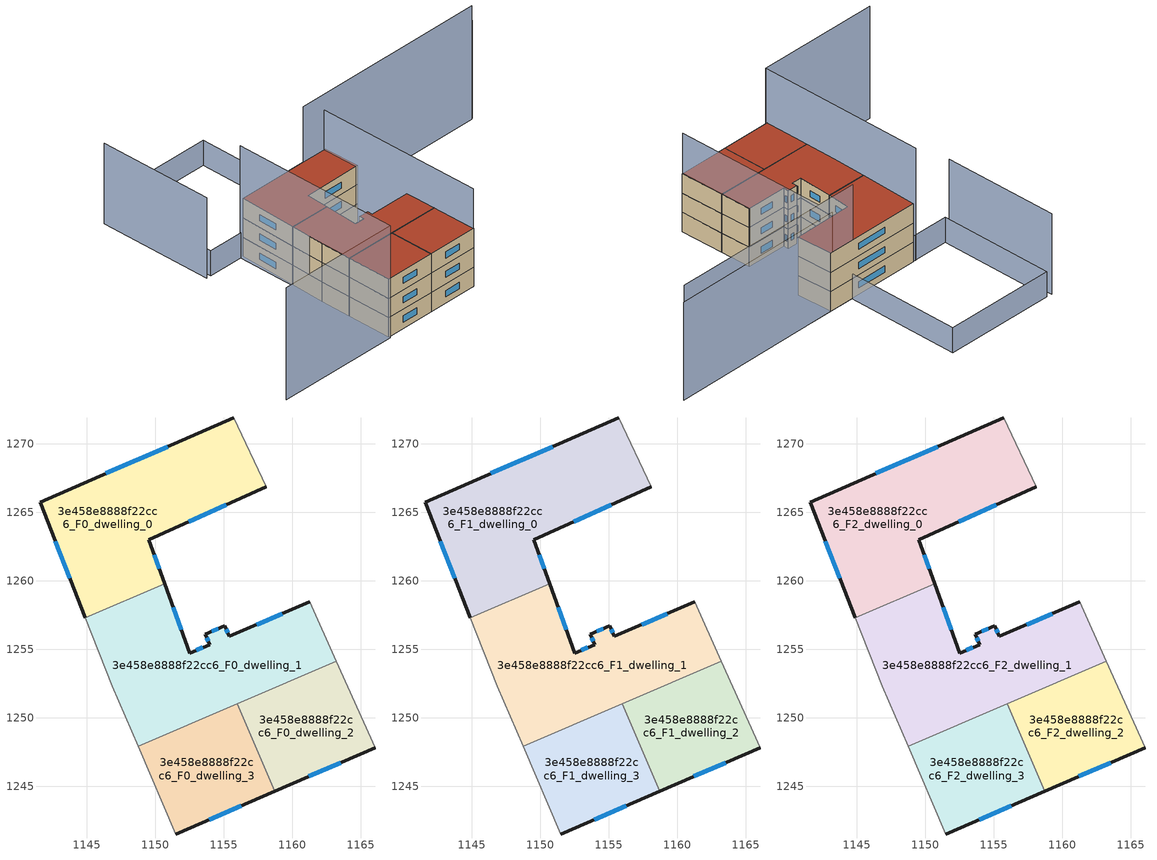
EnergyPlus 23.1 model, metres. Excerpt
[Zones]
3e458e8888f22cc6_F0_dwelling_0
 floor ground (EU_floor_Construction): 1155.73,1271.91 1158.1,1266.87 1149.52,1263.02 1150.69,1259.78 1144.9,1257.3 1141.58,1265.75 z0
 wall outside (EU_wall_Construction): 1150.69,1259.78 1149.52,1263.02 1158.1,1266.87 / 1155.73,1271.91 1141.58,1265.75 1144.9,1257.3 z0:3
 wall adiabatic (EU_wall_Construction): 1158.1,1266.87 1155.73,1271.91 z0:3
 wall to 3e458e8888f22cc6_F0_dwelling_1 (EU_wall_Construction): 1144.9,1257.3 1150.69,1259.78 z0:3
 window (EU_Window_Construction): 1150.29,1260.88 1149.91,1261.92 / 1142.71,1262.88 1143.77,1260.17 / 1150.92,1269.81 1146.39,1267.85 / 1152.44,1264.33 1155.18,1265.56 z1.02:1.98
3e458e8888f22cc6_F0_dwelling_1
 floor ground (EU_floor_Construction): 1161.29,1258.46 1163.23,1254.12 1148.74,1247.9 1146.85,1252.32 1144.9,1257.3 1150.69,1259.78 1152.51,1254.72 1153.98,1255.35 1153.66,1256.1 1155.06,1256.71 1155.39,1255.95 z0
 wall outside (EU_wall_Construction): 1161.29,1258.46 1155.39,1255.95 1155.06,1256.71 1153.66,1256.1 1153.98,1255.35 1152.51,1254.72 1150.69,1259.78 z0:3
 wall adiabatic (EU_wall_Construction): 1144.9,1257.3 1146.85,1252.32 1148.74,1247.9 / 1163.23,1254.12 1161.29,1258.46 z0:3
 wall to 3e458e8888f22cc6_F0_dwelling_3 (EU_wall_Construction): 1148.74,1247.9 1156,1251.02 z0:3
 wall to 3e458e8888f22cc6_F0_dwelling_2 (EU_wall_Construction): 1156,1251.02 1163.23,1254.12 z0:3
 window (EU_Window_Construction): 1151.89,1256.44 1151.31,1258.06 / 1153.48,1255.14 1153.01,1254.94 / 1153.77,1255.85 1153.87,1255.61 / 1154.59,1256.5 1154.13,1256.31 / 1155.28,1256.21 1155.17,1256.45 / 1159.28,1257.61 1157.4,1256.81 z1.02:1.98
3e458e8888f22cc6_F0_dwelling_2
 floor ground (EU_floor_Construction): 1163.23,1254.12 1166.05,1247.8 1158.73,1244.63 1156,1251.01 z0
 wall outside (EU_wall_Construction): 1158.73,1244.63 1166.05,1247.8 z0:3
 wall adiabatic (EU_wall_Construction): 1166.05,1247.8 1163.23,1254.12 z0:3
 wall to 3e458e8888f22cc6_F0_dwelling_3 (EU_wall_Construction): 1156,1251.01 1158.73,1244.63 z0:3
 window (EU_Window_Construction): 1161.22,1245.71 1163.56,1246.73 z1.02:1.98
3e458e8888f22cc6_F0_dwelling_3
 floor ground (EU_floor_Construction): 1156,1251.01 1158.73,1244.63 1151.49,1241.5 1148.74,1247.9 z0
 wall outside (EU_wall_Construction): 1151.49,1241.5 1158.73,1244.63 z0:3
 wall adiabatic (EU_wall_Construction): 1148.74,1247.9 1151.49,1241.5 z0:3
 window (EU_Window_Construction): 1153.96,1242.57 1156.27,1243.57 z1.02:1.98
3e458e8888f22cc6_F1_dwelling_0
 floor to 3e458e8888f22cc6_F0_dwelling_0 (EU_floor_Construction): 1155.73,1271.91 1158.1,1266.87 1149.52,1263.02 1150.69,1259.78 1144.9,1257.3 1141.58,1265.75 z3
 wall outside (EU_wall_Construction): 1150.69,1259.78 1149.52,1263.02 1158.1,1266.87 / 1155.73,1271.91 1141.58,1265.75 1144.9,1257.3 z3:6
 wall adiabatic (EU_wall_Construction): 1158.1,1266.87 1155.73,1271.91 z3:6
 wall to 3e458e8888f22cc6_F1_dwelling_1 (EU_wall_Construction): 1144.9,1257.3 1150.69,1259.78 z3:6
 window (EU_Window_Construction): 1150.29,1260.88 1149.91,1261.92 / 1142.71,1262.88 1143.77,1260.17 / 1150.92,1269.81 1146.39,1267.85 / 1152.44,1264.33 1155.18,1265.56 z4.02:4.98
3e458e8888f22cc6_F1_dwelling_1
 floor to 3e458e8888f22cc6_F0_dwelling_1 (EU_floor_Construction): 1161.29,1258.46 1163.23,1254.12 1148.74,1247.9 1146.85,1252.32 1144.9,1257.3 1150.69,1259.78 1152.51,1254.72 1153.98,1255.35 1153.65,1256.1 1155.06,1256.71 1155.39,1255.95 z3
 wall outside (EU_wall_Construction): 1161.29,1258.46 1155.39,1255.95 1155.06,1256.71 1153.66,1256.1 1153.98,1255.35 1152.51,1254.72 1150.69,1259.78 z3:6
 wall adiabatic (EU_wall_Construction): 1144.9,1257.3 1146.85,1252.32 1148.74,1247.9 / 1163.23,1254.12 1161.29,1258.46 z3:6
 wall to 3e458e8888f22cc6_F1_dwelling_3 (EU_wall_Construction): 1148.74,1247.9 1156,1251.02 z3:6
 wall to 3e458e8888f22cc6_F1_dwelling_2 (EU_wall_Construction): 1156,1251.02 1163.23,1254.12 z3:6
 window (EU_Window_Construction): 1151.89,1256.44 1151.31,1258.06 / 1153.48,1255.14 1153.01,1254.94 / 1153.77,1255.85 1153.87,1255.61 / 1154.59,1256.5 1154.13,1256.31 / 1155.28,1256.21 1155.17,1256.45 / 1159.28,1257.61 1157.4,1256.81 z4.02:4.98
3e458e8888f22cc6_F1_dwelling_2
 floor to 3e458e8888f22cc6_F0_dwelling_2 (EU_floor_Construction): 1163.23,1254.12 1166.05,1247.8 1158.73,1244.63 1156,1251.01 z3
 wall outside (EU_wall_Construction): 1158.73,1244.63 1166.05,1247.8 z3:6
 wall adiabatic (EU_wall_Construction): 1166.05,1247.8 1163.23,1254.12 z3:6
 wall to 3e458e8888f22cc6_F1_dwelling_3 (EU_wall_Construction): 1156,1251.01 1158.73,1244.63 z3:6
 window (EU_Window_Construction): 1161.22,1245.71 1163.56,1246.73 z4.02:4.98
3e458e8888f22cc6_F1_dwelling_3
 floor to 3e458e8888f22cc6_F0_dwelling_3 (EU_floor_Construction): 1156,1251.01 1158.73,1244.63 1151.49,1241.5 1148.74,1247.9 z3
 wall outside (EU_wall_Construction): 1151.49,1241.5 1158.73,1244.63 z3:6
 wall adiabatic (EU_wall_Construction): 1148.74,1247.9 1151.49,1241.5 z3:6
 window (EU_Window_Construction): 1153.96,1242.57 1156.27,1243.57 z4.02:4.98
3e458e8888f22cc6_F2_dwelling_0
 floor to 3e458e8888f22cc6_F1_dwelling_0 (EU_floor_Construction): 1155.73,1271.91 1158.1,1266.87 1149.52,1263.02 1150.69,1259.78 1144.9,1257.3 1141.58,1265.75 z6
 wall outside (EU_wall_Construction): 1150.69,1259.78 1149.52,1263.02 1158.1,1266.87 / 1155.73,1271.91 1141.58,1265.75 1144.9,1257.3 z6:9
 wall adiabatic (EU_wall_Construction): 1158.1,1266.87 1155.73,1271.91 z6:9
 wall to 3e458e8888f22cc6_F2_dwelling_1 (EU_wall_Construction): 1144.9,1257.3 1150.69,1259.78 z6:9
 window (EU_Window_Construction): 1150.29,1260.88 1149.91,1261.92 / 1142.71,1262.88 1143.77,1260.17 / 1150.92,1269.81 1146.39,1267.85 / 1152.44,1264.33 1155.18,1265.56 z7.02:7.98
 roof outside (EU_roof_Construction): 1150.69,1259.78 1149.52,1263.02 1158.1,1266.87 1155.73,1271.91 1141.58,1265.75 1144.9,1257.3 z9
3e458e8888f22cc6_F2_dwelling_1
 floor to 3e458e8888f22cc6_F1_dwelling_1 (EU_floor_Construction): 1161.29,1258.46 1163.23,1254.12 1148.74,1247.9 1146.85,1252.32 1144.9,1257.3 1150.69,1259.78 1152.51,1254.72 1153.98,1255.35 1153.65,1256.1 1155.06,1256.71 1155.39,1255.95 z6
 wall outside (EU_wall_Construction): 1161.29,1258.46 1155.39,1255.95 1155.06,1256.71 1153.66,1256.1 1153.98,1255.35 1152.51,1254.72 1150.69,1259.78 z6:9
 wall adiabatic (EU_wall_Construction): 1144.9,1257.3 1146.85,1252.32 1148.74,1247.9 / 1163.23,1254.12 1161.29,1258.46 z6:9
 wall to 3e458e8888f22cc6_F2_dwelling_3 (EU_wall_Construction): 1148.74,1247.9 1156,1251.02 z6:9
 wall to 3e458e8888f22cc6_F2_dwelling_2 (EU_wall_Construction): 1156,1251.02 1163.23,1254.12 z6:9
 window (EU_Window_Construction): 1151.89,1256.44 1151.31,1258.06 / 1153.48,1255.14 1153.01,1254.94 / 1153.77,1255.85 1153.87,1255.61 / 1154.59,1256.5 1154.13,1256.31 / 1155.28,1256.21 1155.17,1256.45 / 1159.28,1257.61 1157.4,1256.81 z7.02:7.98
 roof outside (EU_roof_Construction): 1163.23,1254.12 1161.29,1258.46 1155.39,1255.95 1155.06,1256.71 1153.66,1256.1 1153.98,1255.35 1152.51,1254.72 1150.69,1259.78 1144.9,1257.3 1146.85,1252.32 1148.74,1247.9 z9
3e458e8888f22cc6_F2_dwelling_2
 floor to 3e458e8888f22cc6_F1_dwelling_2 (EU_floor_Construction): 1163.23,1254.12 1166.05,1247.8 1158.73,1244.63 1156,1251.01 z6
 wall outside (EU_wall_Construction): 1158.73,1244.63 1166.05,1247.8 z6:9
 wall adiabatic (EU_wall_Construction): 1166.05,1247.8 1163.23,1254.12 z6:9
 wall to 3e458e8888f22cc6_F2_dwelling_3 (EU_wall_Construction): 1156,1251.01 1158.73,1244.63 z6:9
 window (EU_Window_Construction): 1161.22,1245.71 1163.56,1246.73 z7.02:7.98
 roof outside (EU_roof_Construction): 1166.05,1247.8 1163.23,1254.12 1156,1251.01 1158.73,1244.63 z9
3e458e8888f22cc6_F2_dwelling_3
 floor to 3e458e8888f22cc6_F1_dwelling_3 (EU_floor_Construction): 1156,1251.01 1158.73,1244.63 1151.49,1241.5 1148.74,1247.9 z6
 wall outside (EU_wall_Construction): 1151.49,1241.5 1158.73,1244.63 z6:9
 wall adiabatic (EU_wall_Construction): 1148.74,1247.9 1151.49,1241.5 z6:9
 window (EU_Window_Construction): 1153.96,1242.57 1156.27,1243.57 z7.02:7.98
 roof outside (EU_roof_Construction): 1158.73,1244.63 1156,1251.01 1148.74,1247.9 1151.49,1241.5 z9
shading: 1141.14,1265.54 1151.64,1241.33 / 1151.64,1241.33 1133.81,1233.6 z0:17.4; 1165.96,1247.76 1155.45,1271.81 / 1155.45,1271.81 1180.98,1282.97 z0:15.2; 1128.18,1279.58 1135.35,1263.04 z0:12.5; 1128.97,1279.84 1145.05,1286.73 / 1145.05,1286.73 1152.12,1270.22 / 1152.12,1270.22 1136.03,1263.33 / 1136.03,1263.33 1128.97,1279.84 z0:3.9; 1180.8,1282.75 1151.96,1270.26 z0:17.6
[Building]
EU S2 Campaign: North Axis=0; Terrain=City; Solar Distribution=FullExterior
[Site:Location]
Vienna: Latitude=48; Longitude=16.5; Time Zone=1; Elevation=183
[SizingPeriod:WeatherFileDays]
AnnualSizingPeriod: Begin Month=1; Begin Day of Month=1; End Month=12; End Day of Month=31; Day of Week for Start Day=Monday; Use Weather File Daylight Saving Period=No; Use Weather File Rain and Snow Indicators=No
[MATERIAL]
EU_InternalMass_Material: Roughness=MediumRough; Thickness=0.1; Conductivity=1; Density=1800; Specific Heat=900; Thermal Absorptance=0.9; Solar Absorptance=0.7; Visible Absorptance=0.7
[MATERIAL:NOMASS] Roughness=MediumRough; Thermal Absorptance=0.9; Solar Absorptance=0.7; Visible Absorptance=0.7
Name | Thermal Resistance
EU_wall_NoMass | 0.942466
EU_roof_NoMass | 0.551687
EU_floor_NoMass | 0.66527
[WINDOWMATERIAL:SIMPLEGLAZINGSYSTEM]
EU_Window_SimpleGlazing: UFactor=2.03367; Solar Heat Gain Coefficient=0.65; Visible Transmittance=0.65
[CONSTRUCTION]
EU_wall_Construction: EU_wall_NoMass
EU_roof_Construction: EU_roof_NoMass
EU_floor_Construction: EU_floor_NoMass
EU_Window_Construction: EU_Window_SimpleGlazing
EU_InternalMass_Construction: EU_InternalMass_Material
[ZONE] Type=1; Multiplier=1; Ceiling Height=autocalculate; Floor Area=autocalculate; Part of Total Floor Area=Yes
Name | Volume
3e458e8888f22cc6_F0_dwelling_0 | 329.335
3e458e8888f22cc6_F1_dwelling_0; 3e458e8888f22cc6_F2_dwelling_0 | 329.336
3e458e8888f22cc6_F0_dwelling_1; 3e458e8888f22cc6_F1_dwelling_1; 3e458e8888f22cc6_F2_dwelling_1 | 329.333
3e458e8888f22cc6_F0_dwelling_2; 3e458e8888f22cc6_F1_dwelling_2; 3e458e8888f22cc6_F2_dwelling_2 | 164.662
3e458e8888f22cc6_F0_dwelling_3 | 164.673
3e458e8888f22cc6_F1_dwelling_3; 3e458e8888f22cc6_F2_dwelling_3 | 164.674
[INTERNALMASS] Construction=EU_InternalMass_Construction
Name | Zone or ZoneList | Surface Area
3e458e8888f22cc6_F0_dwelling_0_EU_InternalMass | 3e458e8888f22cc6_F0_dwelling_0 | 109.779
3e458e8888f22cc6_F0_dwelling_1_EU_InternalMass | 3e458e8888f22cc6_F0_dwelling_1 | 109.778
3e458e8888f22cc6_F0_dwelling_2_EU_InternalMass | 3e458e8888f22cc6_F0_dwelling_2 | 54.8872
3e458e8888f22cc6_F0_dwelling_3_EU_InternalMass | 3e458e8888f22cc6_F0_dwelling_3 | 54.8912
3e458e8888f22cc6_F1_dwelling_0_EU_InternalMass | 3e458e8888f22cc6_F1_dwelling_0 | 109.779
3e458e8888f22cc6_F1_dwelling_1_EU_InternalMass | 3e458e8888f22cc6_F1_dwelling_1 | 109.778
3e458e8888f22cc6_F1_dwelling_2_EU_InternalMass | 3e458e8888f22cc6_F1_dwelling_2 | 54.8872
3e458e8888f22cc6_F1_dwelling_3_EU_InternalMass | 3e458e8888f22cc6_F1_dwelling_3 | 54.8912
3e458e8888f22cc6_F2_dwelling_0_EU_InternalMass | 3e458e8888f22cc6_F2_dwelling_0 | 109.779
3e458e8888f22cc6_F2_dwelling_1_EU_InternalMass | 3e458e8888f22cc6_F2_dwelling_1 | 109.778
3e458e8888f22cc6_F2_dwelling_2_EU_InternalMass | 3e458e8888f22cc6_F2_dwelling_2 | 54.8872
3e458e8888f22cc6_F2_dwelling_3_EU_InternalMass | 3e458e8888f22cc6_F2_dwelling_3 | 54.8912
[OTHEREQUIPMENT] Fuel Type=Electricity; Design Level Calculation Method=Watts/Area; Power per Zone Floor Area=1; Fraction Latent=0; Fraction Radiant=0; Fraction Lost=0; Carbon Dioxide Generation Rate=0; EndUse Subcategory=EU_Step8_InternalGains
Name | Zone or ZoneList or Space or SpaceList | Schedule
EU_Step8_InternalGain_3e458e8888f22cc6_F0_dwelling_0_f000 | 3e458e8888f22cc6_F0_dwelling_0 | EU_Step8_GainSchedule_3e458e8888f22cc6_F0_dwelling_0_f000
EU_Step8_InternalGain_3e458e8888f22cc6_F0_dwelling_1_f000 | 3e458e8888f22cc6_F0_dwelling_1 | EU_Step8_GainSchedule_3e458e8888f22cc6_F0_dwelling_1_f000
EU_Step8_InternalGain_3e458e8888f22cc6_F0_dwelling_2_f000 | 3e458e8888f22cc6_F0_dwelling_2 | EU_Step8_GainSchedule_3e458e8888f22cc6_F0_dwelling_2_f000
EU_Step8_InternalGain_3e458e8888f22cc6_F0_dwelling_3_f000 | 3e458e8888f22cc6_F0_dwelling_3 | EU_Step8_GainSchedule_3e458e8888f22cc6_F0_dwelling_3_f000
EU_Step8_InternalGain_3e458e8888f22cc6_F1_dwelling_0_f000 | 3e458e8888f22cc6_F1_dwelling_0 | EU_Step8_GainSchedule_3e458e8888f22cc6_F1_dwelling_0_f000
EU_Step8_InternalGain_3e458e8888f22cc6_F1_dwelling_1_f000 | 3e458e8888f22cc6_F1_dwelling_1 | EU_Step8_GainSchedule_3e458e8888f22cc6_F1_dwelling_1_f000
EU_Step8_InternalGain_3e458e8888f22cc6_F1_dwelling_2_f000 | 3e458e8888f22cc6_F1_dwelling_2 | EU_Step8_GainSchedule_3e458e8888f22cc6_F1_dwelling_2_f000
EU_Step8_InternalGain_3e458e8888f22cc6_F1_dwelling_3_f000 | 3e458e8888f22cc6_F1_dwelling_3 | EU_Step8_GainSchedule_3e458e8888f22cc6_F1_dwelling_3_f000
EU_Step8_InternalGain_3e458e8888f22cc6_F2_dwelling_0_f000 | 3e458e8888f22cc6_F2_dwelling_0 | EU_Step8_GainSchedule_3e458e8888f22cc6_F2_dwelling_0_f000
EU_Step8_InternalGain_3e458e8888f22cc6_F2_dwelling_1_f000 | 3e458e8888f22cc6_F2_dwelling_1 | EU_Step8_GainSchedule_3e458e8888f22cc6_F2_dwelling_1_f000
EU_Step8_InternalGain_3e458e8888f22cc6_F2_dwelling_2_f000 | 3e458e8888f22cc6_F2_dwelling_2 | EU_Step8_GainSchedule_3e458e8888f22cc6_F2_dwelling_2_f000
EU_Step8_InternalGain_3e458e8888f22cc6_F2_dwelling_3_f000 | 3e458e8888f22cc6_F2_dwelling_3 | EU_Step8_GainSchedule_3e458e8888f22cc6_F2_dwelling_3_f000
[ZONEVENTILATION:DESIGNFLOWRATE] Schedule=EU_AlwaysOn; Design Flow Rate Calculation Method=AirChanges/Hour; Air Changes per Hour=0.530523; Ventilation Type=Natural; Fan Pressure Rise=0; Fan Total Efficiency=1; Constant Term Coefficient=1; Temperature Term Coefficient=0; Velocity Term Coefficient=0; Velocity Squared Term Coefficient=0; Minimum Indoor Temperature=-100; Maximum Indoor Temperature=100; Delta Temperature=-100; Minimum Outdoor Temperature=-100; Maximum Outdoor Temperature=100; Maximum Wind Speed=40
Name | Zone or ZoneList or Space or SpaceList
EU_ConstantAir_3e458e8888f22cc6_F0_dwelling_0 | 3e458e8888f22cc6_F0_dwelling_0
EU_ConstantAir_3e458e8888f22cc6_F0_dwelling_1 | 3e458e8888f22cc6_F0_dwelling_1
EU_ConstantAir_3e458e8888f22cc6_F0_dwelling_2 | 3e458e8888f22cc6_F0_dwelling_2
EU_ConstantAir_3e458e8888f22cc6_F0_dwelling_3 | 3e458e8888f22cc6_F0_dwelling_3
EU_ConstantAir_3e458e8888f22cc6_F1_dwelling_0 | 3e458e8888f22cc6_F1_dwelling_0
EU_ConstantAir_3e458e8888f22cc6_F1_dwelling_1 | 3e458e8888f22cc6_F1_dwelling_1
EU_ConstantAir_3e458e8888f22cc6_F1_dwelling_2 | 3e458e8888f22cc6_F1_dwelling_2
EU_ConstantAir_3e458e8888f22cc6_F1_dwelling_3 | 3e458e8888f22cc6_F1_dwelling_3
EU_ConstantAir_3e458e8888f22cc6_F2_dwelling_0 | 3e458e8888f22cc6_F2_dwelling_0
EU_ConstantAir_3e458e8888f22cc6_F2_dwelling_1 | 3e458e8888f22cc6_F2_dwelling_1
EU_ConstantAir_3e458e8888f22cc6_F2_dwelling_2 | 3e458e8888f22cc6_F2_dwelling_2
EU_ConstantAir_3e458e8888f22cc6_F2_dwelling_3 | 3e458e8888f22cc6_F2_dwelling_3
[HVACTEMPLATE:THERMOSTAT] Constant Heating Setpoint=20; Constant Cooling Setpoint=50
EU_HeatOnly_3e458e8888f22cc6_F0_dwelling_0; EU_HeatOnly_3e458e8888f22cc6_F0_dwelling_1; EU_HeatOnly_3e458e8888f22cc6_F0_dwelling_2; EU_HeatOnly_3e458e8888f22cc6_F0_dwelling_3; EU_HeatOnly_3e458e8888f22cc6_F1_dwelling_0; EU_HeatOnly_3e458e8888f22cc6_F1_dwelling_1; EU_HeatOnly_3e458e8888f22cc6_F1_dwelling_2; EU_HeatOnly_3e458e8888f22cc6_F1_dwelling_3; EU_HeatOnly_3e458e8888f22cc6_F2_dwelling_0; EU_HeatOnly_3e458e8888f22cc6_F2_dwelling_1; EU_HeatOnly_3e458e8888f22cc6_F2_dwelling_2; EU_HeatOnly_3e458e8888f22cc6_F2_dwelling_3
[HVACTEMPLATE:ZONE:IDEALLOADSAIRSYSTEM] System Availability Schedule=EU_AlwaysOn; Maximum Heating Supply Air Temperature=50; Minimum Cooling Supply Air Temperature=13; Maximum Heating Supply Air Humidity Ratio=0.0156; Minimum Cooling Supply Air Humidity Ratio=0.0077; Heating Limit=NoLimit; Cooling Limit=NoLimit; Heating Availability Schedule=EU_AlwaysOn; Cooling Availability Schedule=EU_CoolingOff; Dehumidification Control Type=ConstantSensibleHeatRatio; Cooling Sensible Heat Ratio=0.7; Dehumidification Setpoint=60; Humidification Control Type=None; Humidification Setpoint=30; Outdoor Air Method=None; Outdoor Air Flow Rate per Person=0.00944; Outdoor Air Flow Rate per Zone Floor Area=0; Outdoor Air Flow Rate per Zone=0; Demand Controlled Ventilation Type=None; Outdoor Air Economizer Type=NoEconomizer; Heat Recovery Type=None; Sensible Heat Recovery Effectiveness=0.7; Latent Heat Recovery Effectiveness=0.65
Name | Template Thermostat
3e458e8888f22cc6_F0_dwelling_0 | EU_HeatOnly_3e458e8888f22cc6_F0_dwelling_0
3e458e8888f22cc6_F0_dwelling_1 | EU_HeatOnly_3e458e8888f22cc6_F0_dwelling_1
3e458e8888f22cc6_F0_dwelling_2 | EU_HeatOnly_3e458e8888f22cc6_F0_dwelling_2
3e458e8888f22cc6_F0_dwelling_3 | EU_HeatOnly_3e458e8888f22cc6_F0_dwelling_3
3e458e8888f22cc6_F1_dwelling_0 | EU_HeatOnly_3e458e8888f22cc6_F1_dwelling_0
3e458e8888f22cc6_F1_dwelling_1 | EU_HeatOnly_3e458e8888f22cc6_F1_dwelling_1
3e458e8888f22cc6_F1_dwelling_2 | EU_HeatOnly_3e458e8888f22cc6_F1_dwelling_2
3e458e8888f22cc6_F1_dwelling_3 | EU_HeatOnly_3e458e8888f22cc6_F1_dwelling_3
3e458e8888f22cc6_F2_dwelling_0 | EU_HeatOnly_3e458e8888f22cc6_F2_dwelling_0
3e458e8888f22cc6_F2_dwelling_1 | EU_HeatOnly_3e458e8888f22cc6_F2_dwelling_1
3e458e8888f22cc6_F2_dwelling_2 | EU_HeatOnly_3e458e8888f22cc6_F2_dwelling_2
3e458e8888f22cc6_F2_dwelling_3 | EU_HeatOnly_3e458e8888f22cc6_F2_dwelling_3
[SIZING:ZONE] Zone Cooling Design Supply Air Temperature Input Method=SupplyAirTemperature; Zone Cooling Design Supply Air Temperature=13; Zone Heating Design Supply Air Temperature Input Method=SupplyAirTemperature; Zone Heating Design Supply Air Temperature=50; Zone Cooling Design Supply Air Humidity Ratio=0.008; Zone Heating Design Supply Air Humidity Ratio=0.008; Cooling Design Air Flow Method=DesignDay; Cooling Design Air Flow Rate=0; Cooling Minimum Air Flow per Zone Floor Area=0.000762; Cooling Minimum Air Flow=0; Cooling Minimum Air Flow Fraction=0.2; Heating Design Air Flow Method=DesignDay; Heating Design Air Flow Rate=0; Heating Maximum Air Flow per Zone Floor Area=0.002032; Heating Maximum Air Flow=0.141576; Heating Maximum Air Flow Fraction=0.3; Account for Dedicated Outdoor Air System=No; Dedicated Outdoor Air System Control Strategy=NeutralSupplyAir; Dedicated Outdoor Air Low Setpoint Temperature for Design=autosize; Dedicated Outdoor Air High Setpoint Temperature for Design=autosize; Zone Load Sizing Method=Sensible Load Only No Latent Load; Zone Latent Cooling Design Supply Air Humidity Ratio Input Method=HumidityRatioDifference; Zone Cooling Design Supply Air Humidity Ratio Difference=0.005; Zone Latent Heating Design Supply Air Humidity Ratio Input Method=HumidityRatioDifference; Zone Humidification Design Supply Air Humidity Ratio Difference=0.005
3e458e8888f22cc6_F0_dwelling_0; 3e458e8888f22cc6_F0_dwelling_1; 3e458e8888f22cc6_F0_dwelling_2; 3e458e8888f22cc6_F0_dwelling_3; 3e458e8888f22cc6_F1_dwelling_0; 3e458e8888f22cc6_F1_dwelling_1; 3e458e8888f22cc6_F1_dwelling_2; 3e458e8888f22cc6_F1_dwelling_3; 3e458e8888f22cc6_F2_dwelling_0; 3e458e8888f22cc6_F2_dwelling_1; 3e458e8888f22cc6_F2_dwelling_2; 3e458e8888f22cc6_F2_dwelling_3
[SCHEDULE:CONSTANT]
Name | Hourly Value
EU_AlwaysOn | 1
EU_CoolingOff | 0
[SCHEDULE:FILE] Column Number=1; Rows to Skip at Top=0; Number of Hours of Data=8760; Column Separator=Comma; Interpolate to Timestep=No; Minutes per Item=60; Adjust Schedule for Daylight Savings=Yes
Name | File
EU_Step8_GainSchedule_3e458e8888f22cc6_F0_dwelling_0_f000 | ../../schedules/3e458e8888f22cc6/3e458e8888f22cc6_F0_dwelling_0_f000_gain.csv
EU_Step8_GainSchedule_3e458e8888f22cc6_F0_dwelling_1_f000 | ../../schedules/3e458e8888f22cc6/3e458e8888f22cc6_F0_dwelling_1_f000_gain.csv
EU_Step8_GainSchedule_3e458e8888f22cc6_F0_dwelling_2_f000 | ../../schedules/3e458e8888f22cc6/3e458e8888f22cc6_F0_dwelling_2_f000_gain.csv
EU_Step8_GainSchedule_3e458e8888f22cc6_F0_dwelling_3_f000 | ../../schedules/3e458e8888f22cc6/3e458e8888f22cc6_F0_dwelling_3_f000_gain.csv
EU_Step8_GainSchedule_3e458e8888f22cc6_F1_dwelling_0_f000 | ../../schedules/3e458e8888f22cc6/3e458e8888f22cc6_F1_dwelling_0_f000_gain.csv
EU_Step8_GainSchedule_3e458e8888f22cc6_F1_dwelling_1_f000 | ../../schedules/3e458e8888f22cc6/3e458e8888f22cc6_F1_dwelling_1_f000_gain.csv
EU_Step8_GainSchedule_3e458e8888f22cc6_F1_dwelling_2_f000 | ../../schedules/3e458e8888f22cc6/3e458e8888f22cc6_F1_dwelling_2_f000_gain.csv
EU_Step8_GainSchedule_3e458e8888f22cc6_F1_dwelling_3_f000 | ../../schedules/3e458e8888f22cc6/3e458e8888f22cc6_F1_dwelling_3_f000_gain.csv
EU_Step8_GainSchedule_3e458e8888f22cc6_F2_dwelling_0_f000 | ../../schedules/3e458e8888f22cc6/3e458e8888f22cc6_F2_dwelling_0_f000_gain.csv
EU_Step8_GainSchedule_3e458e8888f22cc6_F2_dwelling_1_f000 | ../../schedules/3e458e8888f22cc6/3e458e8888f22cc6_F2_dwelling_1_f000_gain.csv
EU_Step8_GainSchedule_3e458e8888f22cc6_F2_dwelling_2_f000 | ../../schedules/3e458e8888f22cc6/3e458e8888f22cc6_F2_dwelling_2_f000_gain.csv
EU_Step8_GainSchedule_3e458e8888f22cc6_F2_dwelling_3_f000 | ../../schedules/3e458e8888f22cc6/3e458e8888f22cc6_F2_dwelling_3_f000_gain.csv
